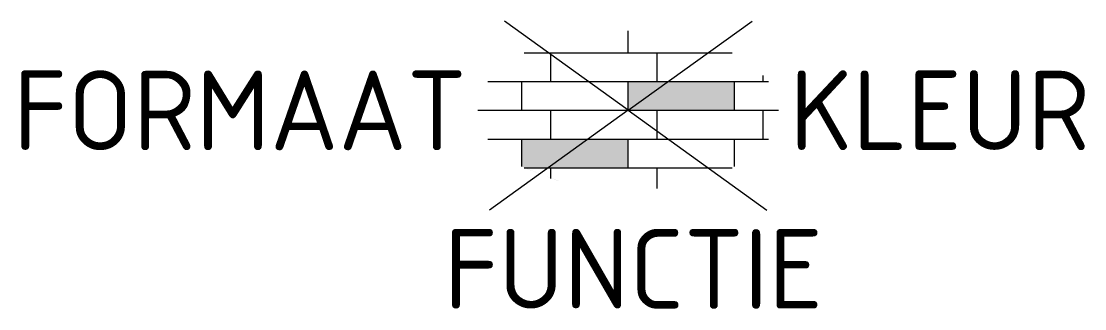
# Model space of a CAD drawing. Extents: x -13.7 to 10.3, y -4.5 to 2.
import ezdxf
from ezdxf.enums import TextEntityAlignment as Align

# ---------------------------------------------------------------- set-up
doc = ezdxf.new("R2010")
doc.units = 0
doc.styles.add('NLCS-ISO', font='NLCS-ISO.ttf')

msp = doc.modelspace()

# ---------------------------------------------------------------- hatches: boundary and pattern name
h = msp.add_hatch(color=256)
h.paths.add_polyline_path([(0, 0), (0, 0.65), (2.4, 0.65), (2.4, 0)])
edge = h.paths.add_edge_path()
edge.add_ellipse((0, 0), major_axis=(-3.395, 0), ratio=0.530207, start_angle=45.0133, end_angle=46.2383)
edge.add_line((-2.348, -1.3), (0, -1.3))
edge.add_line((0, -1.3), (0, -0.65))
edge.add_line((0, -0.65), (-2.4, -0.65))
edge.add_line((-2.4, -0.65), (-2.4, -1.273))

# ---------------------------------------------------------------- linework, layer by layer
for p, q in [((0, 0), (-2.796, 2.013)), ((0, 0), (2.796, 2.013)), ((0, 1.3), (0, 1.8)), ((-2.348, 1.3), (2.348, 1.3)), ((-1.75, 0.65), (-1.75, 1.3)), ((0.65, 0.65), (0.65, 1.3)), ((3.05, 0.65), (3.05, 0.79)), ((-3.166, 0.65), (3.166, 0.65)), ((-2.4, 0), (-2.4, 0.65)), ((0, 0), (0, 0.65)), ((2.4, 0), (2.4, 0.65)), ((-3.395, 0), (3.395, 0)), ((-1.75, -0.65), (-1.75, 0)), ((0.65, -0.65), (0.65, 0)), ((3.05, -0.65), (3.05, 0)), ((0, 0), (-3.129, -2.253)), ((0, 0), (3.129, -2.253)), ((-3.166, -0.65), (3.166, -0.65)), ((-2.4, -1.273), (-2.4, -0.65)), ((0, -1.3), (0, -0.65)), ((2.4, -1.273), (2.4, -0.65)), ((-2.348, -1.3), (2.348, -1.3)), ((-1.75, -1.542), (-1.75, -1.3)), ((0.65, -1.767), (0.65, -1.3))]:
    msp.add_line(p, q)

# ---------------------------------------------------------------- texts
at = {"style": 'NLCS-ISO'}
msp.add_attdef('FORMAAT', text='LG', height=1.8, dxfattribs=at).set_placement((-3.645, 0), align=Align.MIDDLE_RIGHT)
msp.add_attdef('KLEUR', text='G', height=1.8, dxfattribs=at).set_placement((3.645, 0), align=Align.MIDDLE_LEFT)
at = {"style": 'NLCS-ISO', "flags": 1}
msp.add_attdef('FUNCTIE', text='', height=1.8, dxfattribs=at).set_placement((0.116, -3.585), align=Align.MIDDLE_CENTER)

doc.saveas('drawing.dxf')
